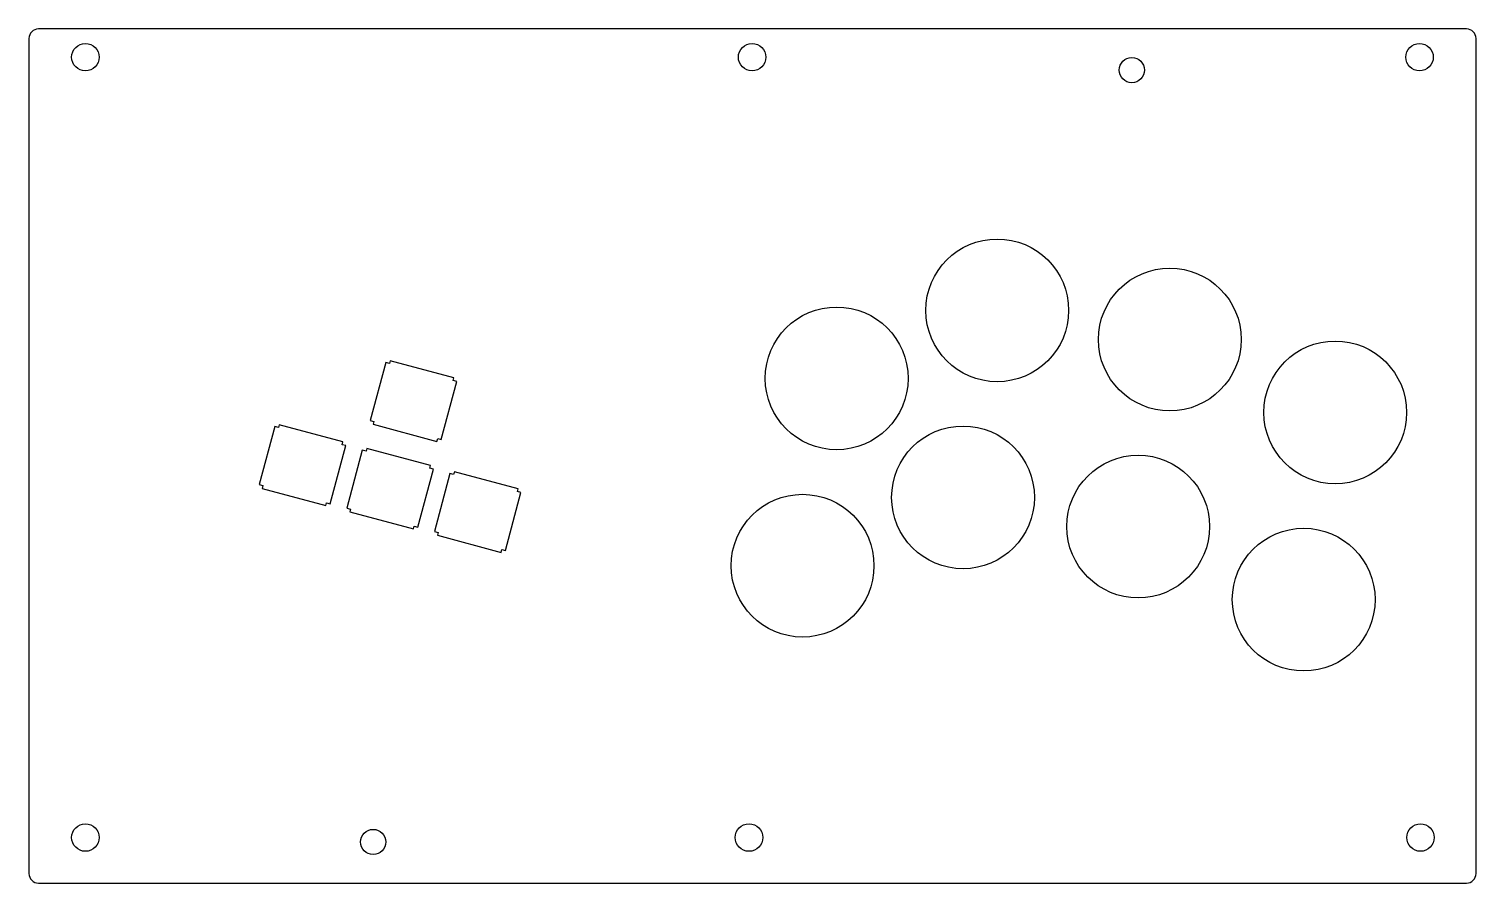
# Model space of a CAD drawing. Header units: millimetres. Extents: x 133 to 437, y 126 to 306.
import ezdxf

# ---------------------------------------------------------------- set-up
doc = ezdxf.new("R2010")
doc.units = ezdxf.units.MM
doc.layers.get('0').update_dxf_attribs({"linetype": 'CONTINUOUS'})

msp = doc.modelspace()

# ---------------------------------------------------------------- linework, layer by layer
for p, q in [((435.02, 305.9), (134.99, 305.9)), ((132.99, 303.9), (132.99, 128.41)), ((437.02, 128.41), (437.02, 303.9)), ((207.96, 235.81), (204.69, 223.61)), ((208.74, 235.6), (207.96, 235.81)), ((208.9, 236.18), (208.74, 235.6)), ((222.29, 232.59), (208.9, 236.18)), ((219.61, 219.61), (222.88, 231.81)), ((222.13, 232.01), (222.29, 232.59)), ((222.88, 231.81), (222.13, 232.01)), ((184.63, 222.34), (181.36, 210.14)), ((185.41, 222.13), (184.63, 222.34)), ((185.56, 222.71), (185.41, 222.13)), ((198.96, 219.12), (185.56, 222.71)), ((204.69, 223.61), (205.47, 223.4)), ((205.47, 223.4), (205.32, 222.82)), ((205.32, 222.82), (218.71, 219.23)), ((198.8, 218.54), (198.96, 219.12)), ((218.71, 219.23), (218.86, 219.81)), ((218.86, 219.81), (219.61, 219.61)), ((196.28, 206.14), (199.55, 218.34)), ((199.55, 218.34), (198.8, 218.54)), ((203.03, 217.41), (199.76, 205.21)), ((203.81, 217.2), (203.03, 217.41)), ((203.97, 217.77), (203.81, 217.2)), ((217.36, 214.19), (203.97, 217.77)), ((214.68, 201.21), (217.95, 213.41)), ((217.2, 213.61), (217.36, 214.19)), ((217.95, 213.41), (217.2, 213.61)), ((222.37, 212.84), (222.21, 212.26)), ((235.76, 209.26), (222.37, 212.84)), ((181.36, 210.14), (182.14, 209.93)), ((182.14, 209.93), (181.99, 209.35)), ((221.43, 212.47), (218.16, 200.28)), ((222.21, 212.26), (221.43, 212.47)), ((181.99, 209.35), (195.38, 205.76)), ((233.08, 196.28), (236.35, 208.48)), ((235.6, 208.68), (235.76, 209.26)), ((236.35, 208.48), (235.6, 208.68)), ((195.38, 205.76), (195.53, 206.34)), ((195.53, 206.34), (196.28, 206.14)), ((199.76, 205.21), (200.54, 205)), ((200.54, 205), (200.39, 204.42)), ((200.39, 204.42), (213.78, 200.83)), ((213.78, 200.83), (213.93, 201.41)), ((213.93, 201.41), (214.68, 201.21)), ((218.16, 200.28), (218.94, 200.07)), ((218.94, 200.07), (218.79, 199.49)), ((218.79, 199.49), (232.18, 195.9)), ((232.18, 195.9), (232.33, 196.48)), ((232.33, 196.48), (233.08, 196.28)), ((134.99, 126.41), (435.02, 126.41))]:
    msp.add_line(p, q)
for centre, radius in [((144.85, 299.97), 2.89), ((284.92, 299.97), 2.89), ((425.15, 299.97), 2.89), ((364.7, 297.26), 2.65), ((336.42, 246.76), 15), ((372.68, 240.64), 15), ((302.69, 232.47), 15), ((407.43, 225.32), 15), ((329.24, 207.46), 15), ((366.03, 201.33), 15), ((295.52, 193.11), 15), ((400.81, 185.98), 15), ((144.85, 135.98), 2.89), ((205.31, 135.05), 2.65), ((284.27, 135.98), 2.89), ((425.35, 135.98), 2.89)]:
    msp.add_circle(centre, radius)
for centre, start, end in [((134.99, 303.9), 90, 180), ((435.02, 303.9), 0, 90), ((134.99, 128.41), 180, 270), ((435.02, 128.41), -90, 0)]:
    msp.add_arc(centre, 2, start, end)

doc.saveas('drawing.dxf')
